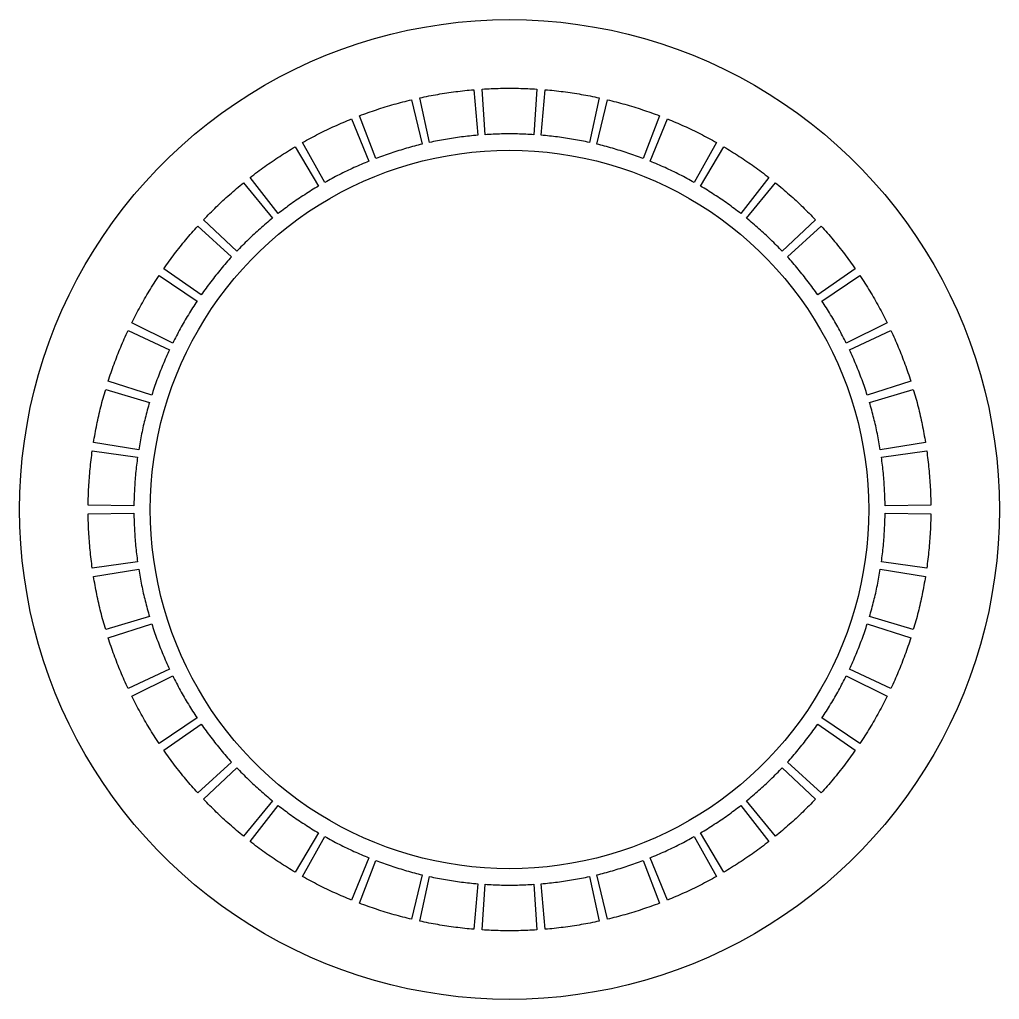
# Model space of a CAD drawing. Header units: metres. Extents: x 0 to 300, y 0 to 300.
import ezdxf

# ---------------------------------------------------------------- set-up
doc = ezdxf.new("R2010")
doc.units = ezdxf.units.M

msp = doc.modelspace()

# ---------------------------------------------------------------- linework, layer by layer
at = {"layer": 'CUT'}
for points in [[(300, 150), (299.9086, 144.7651), (299.6346, 139.5365), (299.1783, 134.3207), (298.5402, 129.124), (297.7212, 123.9528), (296.7221, 118.8132), (295.5444, 113.7117), (294.1893, 108.6544), (292.6585, 103.6475), (290.9539, 98.697), (289.0776, 93.809), (287.0318, 88.9895), (284.8191, 84.2443), (282.4421, 79.5793), (279.9038, 75), (277.2072, 70.5121), (274.3556, 66.1211), (271.3525, 61.8322), (268.2016, 57.6508), (264.9067, 53.5819), (261.4717, 49.6304), (257.901, 45.8012), (254.1988, 42.099), (250.3696, 38.5283), (246.4181, 35.0933), (242.3492, 31.7984), (238.1678, 28.6475), (233.8789, 25.6444), (229.4879, 22.7928), (225, 20.0962), (220.4207, 17.5579), (215.7557, 15.1809), (211.0105, 12.9682), (206.191, 10.9224), (201.303, 9.0461), (196.3525, 7.3415), (191.3456, 5.8107), (186.2883, 4.4556), (181.1868, 3.2779), (176.0472, 2.2788), (170.876, 1.4598), (165.6793, 0.8217), (160.4635, 0.3654), (155.2349, 0.0914), (150, 0), (144.7651, 0.0914), (139.5365, 0.3654), (134.3207, 0.8217), (129.124, 1.4598), (123.9528, 2.2788), (118.8132, 3.2779), (113.7117, 4.4556), (108.6544, 5.8107), (103.6475, 7.3415), (98.697, 9.0461), (93.809, 10.9224), (88.9895, 12.9682), (84.2443, 15.1809), (79.5793, 17.5579), (75, 20.0962), (70.5121, 22.7928), (66.1211, 25.6444), (61.8322, 28.6475), (57.6508, 31.7984), (53.5819, 35.0933), (49.6304, 38.5283), (45.8012, 42.099), (42.099, 45.8012), (38.5283, 49.6304), (35.0933, 53.5819), (31.7984, 57.6508), (28.6475, 61.8322), (25.6444, 66.1211), (22.7928, 70.5121), (20.0962, 75), (17.5579, 79.5793), (15.1809, 84.2443), (12.9682, 88.9895), (10.9224, 93.809), (9.0461, 98.697), (7.3415, 103.6475), (5.8107, 108.6544), (4.4556, 113.7117), (3.2779, 118.8132), (2.2788, 123.9528), (1.4598, 129.124), (0.8217, 134.3207), (0.3654, 139.5365), (0.0914, 144.7651), (0, 150), (0.0914, 155.2349), (0.3654, 160.4635), (0.8217, 165.6793), (1.4598, 170.876), (2.2788, 176.0472), (3.2779, 181.1868), (4.4556, 186.2883), (5.8107, 191.3456), (7.3415, 196.3525), (9.0461, 201.303), (10.9224, 206.191), (12.9682, 211.0105), (15.1809, 215.7557), (17.5579, 220.4207), (20.0962, 225), (22.7928, 229.4879), (25.6444, 233.8789), (28.6475, 238.1678), (31.7984, 242.3492), (35.0933, 246.4181), (38.5283, 250.3696), (42.099, 254.1988), (45.8012, 257.901), (49.6304, 261.4717), (53.5819, 264.9067), (57.6508, 268.2016), (61.8322, 271.3525), (66.1211, 274.3556), (70.5121, 277.2072), (75, 279.9038), (79.5793, 282.4421), (84.2443, 284.8191), (88.9895, 287.0318), (93.809, 289.0776), (98.697, 290.9539), (103.6475, 292.6585), (108.6544, 294.1893), (113.7117, 295.5444), (118.8132, 296.7221), (123.9528, 297.7212), (129.124, 298.5402), (134.3207, 299.1783), (139.5365, 299.6346), (144.7651, 299.9086), (150, 300), (155.2349, 299.9086), (160.4635, 299.6346), (165.6793, 299.1783), (170.876, 298.5402), (176.0472, 297.7212), (181.1868, 296.7221), (186.2883, 295.5444), (191.3456, 294.1893), (196.3525, 292.6585), (201.303, 290.9539), (206.191, 289.0776), (211.0105, 287.0318), (215.7557, 284.8191), (220.4207, 282.4421), (225, 279.9038), (229.4879, 277.2072), (233.8789, 274.3556), (238.1678, 271.3525), (242.3492, 268.2016), (246.4181, 264.9067), (250.3696, 261.4717), (254.1988, 257.901), (257.901, 254.1988), (261.4717, 250.3696), (264.9067, 246.4181), (268.2016, 242.3492), (271.3525, 238.1678), (274.3556, 233.8789), (277.2072, 229.4879), (279.9038, 225), (282.4421, 220.4207), (284.8191, 215.7557), (287.0318, 211.0105), (289.0776, 206.191), (290.9539, 201.303), (292.6585, 196.3525), (294.1893, 191.3456), (295.5444, 186.2883), (296.7221, 181.1868), (297.7212, 176.0472), (298.5402, 170.876), (299.1783, 165.6793), (299.6346, 160.4635), (299.9086, 155.2349)], [(141.6467, 278.7293), (142.3419, 278.7725), (143.0374, 278.812), (143.7331, 278.8477), (144.4289, 278.8796), (145.125, 278.9079), (145.8211, 278.9323), (146.5174, 278.953), (147.2138, 278.9699), (147.9103, 278.9831), (148.6068, 278.9925), (149.3034, 278.9981), (150, 279), (150.6966, 278.9981), (151.3932, 278.9925), (152.0897, 278.9831), (152.7862, 278.9699), (153.4826, 278.953), (154.1789, 278.9323), (154.875, 278.9079), (155.5711, 278.8796), (156.2669, 278.8477), (156.9626, 278.812), (157.6581, 278.7725), (158.3533, 278.7293), (157.4468, 264.7586), (156.827, 264.7972), (156.207, 264.8324), (155.5868, 264.8642), (154.9664, 264.8927), (154.346, 264.9179), (153.7253, 264.9396), (153.1046, 264.9581), (152.4838, 264.9732), (151.8629, 264.9849), (151.242, 264.9933), (150.621, 264.9983), (150, 265), (149.379, 264.9983), (148.758, 264.9933), (148.1371, 264.9849), (147.5162, 264.9732), (146.8954, 264.9581), (146.2747, 264.9396), (145.654, 264.9179), (145.0336, 264.8927), (144.4132, 264.8642), (143.793, 264.8324), (143.173, 264.7972), (142.5532, 264.7586)], [(122.5539, 276.0465), (123.2349, 276.1928), (123.9167, 276.3355), (124.5993, 276.4745), (125.2827, 276.6098), (125.9667, 276.7415), (126.6515, 276.8694), (127.3369, 276.9936), (128.023, 277.1142), (128.7097, 277.231), (129.3971, 277.3441), (130.085, 277.4535), (130.7735, 277.5592), (131.4626, 277.6611), (132.1523, 277.7594), (132.8424, 277.8539), (133.5331, 277.9447), (134.2242, 278.0317), (134.9158, 278.1151), (135.6079, 278.1946), (136.3003, 278.2705), (136.9932, 278.3426), (137.6864, 278.411), (138.38, 278.4756), (139.0739, 278.5365), (140.2597, 264.5868), (139.6411, 264.5325), (139.0228, 264.4749), (138.4048, 264.4139), (137.7871, 264.3497), (137.1698, 264.282), (136.5529, 264.2111), (135.9363, 264.1368), (135.3202, 264.0592), (134.7045, 263.9783), (134.0892, 263.894), (133.4744, 263.8064), (132.8601, 263.7155), (132.2463, 263.6213), (131.633, 263.5238), (131.0203, 263.423), (130.4081, 263.3188), (129.7964, 263.2114), (129.1854, 263.1006), (128.575, 262.9866), (127.9652, 262.8692), (127.356, 262.7486), (126.7475, 262.6247), (126.1397, 262.4975), (125.5325, 262.367)], [(160.9261, 278.5365), (161.62, 278.4756), (162.3136, 278.411), (163.0068, 278.3426), (163.6997, 278.2705), (164.3921, 278.1946), (165.0842, 278.1151), (165.7758, 278.0317), (166.4669, 277.9447), (167.1576, 277.8539), (167.8477, 277.7594), (168.5374, 277.6611), (169.2265, 277.5592), (169.915, 277.4535), (170.6029, 277.3441), (171.2903, 277.231), (171.977, 277.1142), (172.6631, 276.9936), (173.3485, 276.8694), (174.0333, 276.7415), (174.7173, 276.6098), (175.4007, 276.4745), (176.0833, 276.3355), (176.7651, 276.1928), (177.4461, 276.0465), (174.4675, 262.367), (173.8603, 262.4975), (173.2525, 262.6247), (172.644, 262.7486), (172.0348, 262.8692), (171.425, 262.9866), (170.8146, 263.1006), (170.2036, 263.2114), (169.5919, 263.3188), (168.9797, 263.423), (168.367, 263.5238), (167.7537, 263.6213), (167.1399, 263.7155), (166.5256, 263.8064), (165.9108, 263.894), (165.2955, 263.9783), (164.6798, 264.0592), (164.0637, 264.1368), (163.4471, 264.2111), (162.8302, 264.282), (162.2129, 264.3497), (161.5952, 264.4139), (160.9772, 264.4749), (160.3589, 264.5325), (159.7403, 264.5868)], [(104.0742, 270.548), (104.7258, 270.7942), (105.3787, 271.0369), (106.033, 271.2761), (106.6885, 271.5118), (107.3453, 271.7439), (108.0033, 271.9725), (108.6626, 272.1975), (109.3231, 272.4189), (109.9847, 272.6368), (110.6475, 272.8511), (111.3115, 273.0618), (111.9766, 273.2689), (112.6428, 273.4724), (113.3101, 273.6723), (113.9784, 273.8687), (114.6478, 274.0614), (115.3183, 274.2505), (115.9897, 274.4359), (116.6622, 274.6178), (117.3356, 274.796), (118.01, 274.9705), (118.6853, 275.1415), (119.3615, 275.3087), (120.0386, 275.4724), (123.2902, 261.8552), (122.6866, 261.7093), (122.0838, 261.5602), (121.4818, 261.4079), (120.8806, 261.2522), (120.2802, 261.0934), (119.6808, 260.9313), (119.0822, 260.7659), (118.4845, 260.5974), (117.8878, 260.4256), (117.2919, 260.2505), (116.6971, 260.0723), (116.1032, 259.8909), (115.5102, 259.7062), (114.9183, 259.5184), (114.3275, 259.3273), (113.7376, 259.1331), (113.1488, 258.9357), (112.5611, 258.7351), (111.9745, 258.5314), (111.389, 258.3245), (110.8046, 258.1144), (110.2214, 257.9012), (109.6393, 257.6848), (109.0584, 257.4653)], [(179.9614, 275.4724), (180.6385, 275.3087), (181.3147, 275.1415), (181.99, 274.9705), (182.6644, 274.796), (183.3378, 274.6178), (184.0103, 274.4359), (184.6817, 274.2505), (185.3522, 274.0614), (186.0216, 273.8687), (186.6899, 273.6723), (187.3572, 273.4724), (188.0234, 273.2689), (188.6885, 273.0618), (189.3525, 272.8511), (190.0153, 272.6368), (190.6769, 272.4189), (191.3374, 272.1975), (191.9967, 271.9725), (192.6547, 271.7439), (193.3115, 271.5118), (193.967, 271.2761), (194.6213, 271.0369), (195.2742, 270.7942), (195.9258, 270.548), (190.9416, 257.4653), (190.3607, 257.6848), (189.7786, 257.9012), (189.1954, 258.1144), (188.611, 258.3245), (188.0255, 258.5314), (187.4389, 258.7351), (186.8512, 258.9357), (186.2624, 259.1331), (185.6725, 259.3273), (185.0817, 259.5184), (184.4898, 259.7062), (183.8968, 259.8909), (183.3029, 260.0723), (182.7081, 260.2505), (182.1122, 260.4256), (181.5155, 260.5974), (180.9178, 260.7659), (180.3192, 260.9313), (179.7198, 261.0934), (179.1194, 261.2522), (178.5182, 261.4079), (177.9162, 261.5602), (177.3134, 261.7093), (176.7098, 261.8552)], [(86.6204, 262.3567), (87.228, 262.6973), (87.8375, 263.0346), (88.4488, 263.3686), (89.0619, 263.6994), (89.6767, 264.0268), (90.2934, 264.3508), (90.9117, 264.6716), (91.5318, 264.989), (92.1536, 265.303), (92.7771, 265.6137), (93.4022, 265.921), (94.029, 266.225), (94.6574, 266.5255), (95.2875, 266.8227), (95.9191, 267.1164), (96.5523, 267.4067), (97.1871, 267.6937), (97.8234, 267.9771), (98.4612, 268.2572), (99.1006, 268.5337), (99.7414, 268.8069), (100.3837, 269.0765), (101.0274, 269.3427), (101.6726, 269.6054), (106.9174, 256.625), (106.3423, 256.3908), (105.7684, 256.1535), (105.1958, 255.9131), (104.6245, 255.6696), (104.0546, 255.423), (103.486, 255.1734), (102.9187, 254.9207), (102.3528, 254.6649), (101.7883, 254.4061), (101.2253, 254.1442), (100.6636, 253.8793), (100.1034, 253.6114), (99.5446, 253.3405), (98.9873, 253.0665), (98.4315, 252.7895), (97.8772, 252.5096), (97.3244, 252.2266), (96.7731, 251.9407), (96.2234, 251.6518), (95.6753, 251.3599), (95.1288, 251.0651), (94.5838, 250.7673), (94.0405, 250.4666), (93.4988, 250.1629)], [(198.3274, 269.6054), (198.9726, 269.3427), (199.6163, 269.0765), (200.2586, 268.8069), (200.8994, 268.5337), (201.5388, 268.2572), (202.1766, 267.9771), (202.8129, 267.6937), (203.4477, 267.4067), (204.0809, 267.1164), (204.7125, 266.8227), (205.3426, 266.5255), (205.971, 266.225), (206.5978, 265.921), (207.2229, 265.6137), (207.8464, 265.303), (208.4682, 264.989), (209.0883, 264.6716), (209.7066, 264.3508), (210.3233, 264.0268), (210.9381, 263.6994), (211.5512, 263.3686), (212.1625, 263.0346), (212.772, 262.6973), (213.3796, 262.3567), (206.5012, 250.1629), (205.9595, 250.4666), (205.4162, 250.7673), (204.8712, 251.0651), (204.3247, 251.3599), (203.7766, 251.6518), (203.2269, 251.9407), (202.6756, 252.2266), (202.1228, 252.5096), (201.5685, 252.7895), (201.0127, 253.0665), (200.4554, 253.3405), (199.8966, 253.6114), (199.3364, 253.8793), (198.7747, 254.1442), (198.2117, 254.4061), (197.6472, 254.6649), (197.0813, 254.9207), (196.514, 255.1734), (195.9454, 255.423), (195.3755, 255.6696), (194.8042, 255.9131), (194.2316, 256.1535), (193.6577, 256.3908), (193.0826, 256.625)], [(70.5824, 251.6555), (71.1325, 252.0829), (71.6849, 252.5073), (72.2395, 252.9287), (72.7965, 253.3471), (73.3557, 253.7625), (73.9171, 254.1748), (74.4808, 254.5842), (75.0466, 254.9904), (75.6147, 255.3936), (76.1849, 255.7938), (76.7572, 256.1908), (77.3317, 256.5848), (77.9083, 256.9757), (78.487, 257.3634), (79.0678, 257.748), (79.6507, 258.1294), (80.2356, 258.5078), (80.8226, 258.8829), (81.4116, 259.2549), (82.0025, 259.6236), (82.5955, 259.9892), (83.1904, 260.3516), (83.7873, 260.7108), (84.3861, 261.0667), (91.507, 249.013), (90.9731, 248.6956), (90.4411, 248.3755), (89.9107, 248.0524), (89.3821, 247.7265), (88.8553, 247.3977), (88.3302, 247.0661), (87.807, 246.7317), (87.2855, 246.3945), (86.7659, 246.0544), (86.2481, 245.7115), (85.7322, 245.3659), (85.2182, 245.0175), (84.706, 244.6663), (84.1958, 244.3123), (83.6875, 243.9556), (83.1811, 243.5961), (82.6767, 243.2339), (82.1742, 242.869), (81.6737, 242.5014), (81.1752, 242.1311), (80.6787, 241.7581), (80.1842, 241.3824), (79.6917, 241.0041), (79.2013, 240.6231)], [(215.6139, 261.0667), (216.2127, 260.7108), (216.8096, 260.3516), (217.4045, 259.9892), (217.9975, 259.6236), (218.5884, 259.2549), (219.1774, 258.8829), (219.7644, 258.5078), (220.3493, 258.1294), (220.9322, 257.748), (221.513, 257.3634), (222.0917, 256.9757), (222.6683, 256.5848), (223.2428, 256.1908), (223.8151, 255.7938), (224.3853, 255.3936), (224.9534, 254.9904), (225.5192, 254.5842), (226.0829, 254.1748), (226.6443, 253.7625), (227.2035, 253.3471), (227.7605, 252.9287), (228.3151, 252.5073), (228.8675, 252.0829), (229.4176, 251.6555), (220.7987, 240.6231), (220.3083, 241.0041), (219.8158, 241.3824), (219.3213, 241.7581), (218.8248, 242.1311), (218.3263, 242.5014), (217.8258, 242.869), (217.3233, 243.2339), (216.8189, 243.5961), (216.3125, 243.9556), (215.8042, 244.3123), (215.294, 244.6663), (214.7818, 245.0175), (214.2678, 245.3659), (213.7519, 245.7115), (213.2341, 246.0544), (212.7145, 246.3945), (212.193, 246.7317), (211.6698, 247.0661), (211.1447, 247.3977), (210.6179, 247.7265), (210.0893, 248.0524), (209.5589, 248.3755), (209.0269, 248.6956), (208.493, 249.013)], [(260, 150), (259.933, 146.1611), (259.732, 142.3268), (259.3974, 138.5019), (258.9295, 134.691), (258.3289, 130.8987), (257.5962, 127.1297), (256.7325, 123.3886), (255.7388, 119.6799), (254.6162, 116.0081), (253.3662, 112.3778), (251.9902, 108.7933), (250.49, 105.259), (248.8673, 101.7792), (247.1242, 98.3581), (245.2628, 95), (243.2853, 91.7089), (241.1941, 88.4888), (238.9919, 85.3436), (236.6812, 82.2772), (234.2649, 79.2934), (231.7459, 76.3956), (229.1274, 73.5876), (226.4124, 70.8726), (223.6044, 68.2541), (220.7066, 65.7351), (217.7228, 63.3188), (214.6564, 61.0081), (211.5112, 58.8059), (208.2911, 56.7147), (205, 54.7372), (201.6419, 52.8758), (198.2208, 51.1327), (194.741, 49.51), (191.2067, 48.0098), (187.6222, 46.6338), (183.9919, 45.3838), (180.3201, 44.2612), (176.6114, 43.2675), (172.8703, 42.4038), (169.1013, 41.6711), (165.309, 41.0705), (161.4981, 40.6026), (157.6732, 40.268), (153.8389, 40.067), (150, 40), (146.1611, 40.067), (142.3268, 40.268), (138.5019, 40.6026), (134.691, 41.0705), (130.8987, 41.6711), (127.1297, 42.4038), (123.3886, 43.2675), (119.6799, 44.2612), (116.0081, 45.3838), (112.3778, 46.6338), (108.7933, 48.0098), (105.259, 49.51), (101.7792, 51.1327), (98.3581, 52.8758), (95, 54.7372), (91.7089, 56.7147), (88.4888, 58.8059), (85.3436, 61.0081), (82.2772, 63.3188), (79.2934, 65.7351), (76.3956, 68.2541), (73.5876, 70.8726), (70.8726, 73.5876), (68.2541, 76.3956), (65.7351, 79.2934), (63.3188, 82.2772), (61.0081, 85.3436), (58.8059, 88.4888), (56.7147, 91.7089), (54.7372, 95), (52.8758, 98.3581), (51.1327, 101.7792), (49.51, 105.259), (48.0098, 108.7933), (46.6338, 112.3778), (45.3838, 116.0081), (44.2612, 119.6799), (43.2675, 123.3886), (42.4038, 127.1297), (41.6711, 130.8987), (41.0705, 134.691), (40.6026, 138.5019), (40.268, 142.3268), (40.067, 146.1611), (40, 150), (40.067, 153.8389), (40.268, 157.6732), (40.6026, 161.4981), (41.0705, 165.309), (41.6711, 169.1013), (42.4038, 172.8703), (43.2675, 176.6114), (44.2612, 180.3201), (45.3838, 183.9919), (46.6338, 187.6222), (48.0098, 191.2067), (49.51, 194.741), (51.1327, 198.2208), (52.8758, 201.6419), (54.7372, 205), (56.7147, 208.2911), (58.8059, 211.5112), (61.0081, 214.6564), (63.3188, 217.7228), (65.7351, 220.7066), (68.2541, 223.6044), (70.8726, 226.4124), (73.5876, 229.1274), (76.3956, 231.7459), (79.2934, 234.2649), (82.2772, 236.6812), (85.3436, 238.9919), (88.4888, 241.1941), (91.7089, 243.2853), (95, 245.2628), (98.3581, 247.1242), (101.7792, 248.8673), (105.259, 250.49), (108.7933, 251.9902), (112.3778, 253.3662), (116.0081, 254.6162), (119.6799, 255.7388), (123.3886, 256.7325), (127.1297, 257.5962), (130.8987, 258.3289), (134.691, 258.9295), (138.5019, 259.3974), (142.3268, 259.732), (146.1611, 259.933), (150, 260), (153.8389, 259.933), (157.6732, 259.732), (161.4981, 259.3974), (165.309, 258.9295), (169.1013, 258.3289), (172.8703, 257.5962), (176.6114, 256.7325), (180.3201, 255.7388), (183.9919, 254.6162), (187.6222, 253.3662), (191.2067, 251.9902), (194.741, 250.49), (198.2208, 248.8673), (201.6419, 247.1242), (205, 245.2628), (208.2911, 243.2853), (211.5112, 241.1941), (214.6564, 238.9919), (217.7228, 236.6812), (220.7066, 234.2649), (223.6044, 231.7459), (226.4124, 229.1274), (229.1274, 226.4124), (231.7459, 223.6044), (234.2649, 220.7066), (236.6812, 217.7228), (238.9919, 214.6564), (241.1941, 211.5112), (243.2853, 208.2911), (245.2628, 205), (247.1242, 201.6419), (248.8673, 198.2208), (250.49, 194.741), (251.9902, 191.2067), (253.3662, 187.6222), (254.6162, 183.9919), (255.7388, 180.3201), (256.7325, 176.6114), (257.5962, 172.8703), (258.3289, 169.1013), (258.9295, 165.309), (259.3974, 161.4981), (259.732, 157.6732), (259.933, 153.8389)], [(56.3184, 238.6835), (56.7987, 239.1881), (57.2817, 239.6901), (57.7673, 240.1895), (58.2557, 240.6862), (58.7467, 241.1803), (59.2404, 241.6717), (59.7368, 242.1605), (60.2358, 242.6466), (60.7374, 243.1299), (61.2416, 243.6106), (61.7484, 244.0885), (62.2577, 244.5637), (62.7696, 245.0361), (63.2841, 245.5058), (63.8011, 245.9726), (64.3206, 246.4367), (64.8426, 246.898), (65.3671, 247.3564), (65.894, 247.812), (66.4234, 248.2647), (66.9553, 248.7146), (67.4896, 249.1616), (68.0262, 249.6057), (68.5653, 250.0469), (77.4032, 239.1891), (76.9226, 238.7958), (76.4442, 238.3999), (75.9679, 238.0014), (75.4938, 237.6004), (75.0218, 237.1967), (74.5521, 236.7906), (74.0845, 236.3819), (73.6191, 235.9707), (73.156, 235.557), (72.6951, 235.1408), (72.2365, 234.7221), (71.7801, 234.301), (71.3261, 233.8774), (70.8743, 233.4513), (70.4248, 233.0228), (69.9776, 232.5919), (69.5328, 232.1586), (69.0903, 231.7228), (68.6502, 231.2847), (68.2125, 230.8443), (67.7771, 230.4014), (67.3441, 229.9563), (66.9136, 229.5088), (66.4854, 229.0589)], [(231.4347, 250.0469), (231.9738, 249.6057), (232.5104, 249.1616), (233.0447, 248.7146), (233.5766, 248.2647), (234.106, 247.812), (234.6329, 247.3564), (235.1574, 246.898), (235.6794, 246.4367), (236.1989, 245.9726), (236.7159, 245.5058), (237.2304, 245.0361), (237.7423, 244.5637), (238.2516, 244.0885), (238.7584, 243.6106), (239.2626, 243.1299), (239.7642, 242.6466), (240.2632, 242.1605), (240.7596, 241.6717), (241.2533, 241.1803), (241.7443, 240.6862), (242.2327, 240.1895), (242.7183, 239.6901), (243.2013, 239.1881), (243.6816, 238.6835), (233.5146, 229.0589), (233.0864, 229.5088), (232.6559, 229.9563), (232.2229, 230.4014), (231.7875, 230.8443), (231.3498, 231.2847), (230.9097, 231.7228), (230.4672, 232.1586), (230.0224, 232.5919), (229.5752, 233.0228), (229.1257, 233.4513), (228.6739, 233.8774), (228.2199, 234.301), (227.7635, 234.7221), (227.3049, 235.1408), (226.844, 235.557), (226.3809, 235.9707), (225.9155, 236.3819), (225.4479, 236.7906), (224.9782, 237.1967), (224.5062, 237.6004), (224.0321, 238.0014), (223.5558, 238.3999), (223.0774, 238.7958), (222.5968, 239.1891)], [(44.1472, 223.7305), (44.5469, 224.301), (44.9496, 224.8694), (45.3555, 225.4355), (45.7643, 225.9995), (46.1763, 226.5613), (46.5912, 227.1208), (47.0092, 227.6781), (47.4301, 228.2331), (47.8541, 228.7858), (48.281, 229.3363), (48.7109, 229.8844), (49.1437, 230.4302), (49.5795, 230.9736), (50.0182, 231.5147), (50.4599, 232.0534), (50.9044, 232.5897), (51.3518, 233.1237), (51.8021, 233.6551), (52.2553, 234.1842), (52.7113, 234.7108), (53.1702, 235.2349), (53.6319, 235.7565), (54.0963, 236.2757), (54.5636, 236.7923), (64.9211, 227.373), (64.5045, 226.9124), (64.0904, 226.4496), (63.6788, 225.9846), (63.2698, 225.5174), (62.8633, 225.0479), (62.4593, 224.5763), (62.0578, 224.1025), (61.659, 223.6265), (61.2627, 223.1484), (60.869, 222.6682), (60.4779, 222.1858), (60.0894, 221.7013), (59.7035, 221.2148), (59.3203, 220.7261), (58.9397, 220.2354), (58.5617, 219.7427), (58.1865, 219.2479), (57.8139, 218.7511), (57.4439, 218.2523), (57.0767, 217.7515), (56.7122, 217.2487), (56.3505, 216.744), (55.9914, 216.2373), (55.6351, 215.7287)], [(245.4364, 236.7923), (245.9037, 236.2757), (246.3681, 235.7565), (246.8298, 235.2349), (247.2887, 234.7108), (247.7447, 234.1842), (248.1979, 233.6551), (248.6482, 233.1237), (249.0956, 232.5897), (249.5401, 232.0534), (249.9818, 231.5147), (250.4205, 230.9736), (250.8563, 230.4302), (251.2891, 229.8844), (251.719, 229.3363), (252.1459, 228.7858), (252.5699, 228.2331), (252.9908, 227.6781), (253.4088, 227.1208), (253.8237, 226.5613), (254.2357, 225.9995), (254.6445, 225.4355), (255.0504, 224.8694), (255.4531, 224.301), (255.8528, 223.7305), (244.3649, 215.7287), (244.0086, 216.2373), (243.6495, 216.744), (243.2878, 217.2487), (242.9233, 217.7515), (242.5561, 218.2523), (242.1861, 218.7511), (241.8135, 219.2479), (241.4383, 219.7427), (241.0603, 220.2354), (240.6797, 220.7261), (240.2965, 221.2148), (239.9106, 221.7013), (239.5221, 222.1858), (239.131, 222.6682), (238.7373, 223.1484), (238.341, 223.6265), (237.9422, 224.1025), (237.5407, 224.5763), (237.1367, 225.0479), (236.7302, 225.5174), (236.3212, 225.9846), (235.9096, 226.4496), (235.4955, 226.9124), (235.0789, 227.373)], [(34.3405, 207.1304), (34.6507, 207.7542), (34.9643, 208.3762), (35.2812, 208.9965), (35.6014, 209.6152), (35.925, 210.232), (36.2519, 210.8472), (36.5822, 211.4605), (36.9157, 212.0721), (37.2525, 212.6818), (37.5927, 213.2897), (37.9361, 213.8958), (38.2827, 214.5), (38.6326, 215.1023), (38.9858, 215.7028), (39.3422, 216.3013), (39.7019, 216.8979), (40.0647, 217.4925), (40.4308, 218.0851), (40.8, 218.6758), (41.1725, 219.2645), (41.5481, 219.8512), (41.9269, 220.4358), (42.3088, 221.0183), (42.6939, 221.5988), (54.3395, 213.8284), (53.9962, 213.3109), (53.6557, 212.7916), (53.3181, 212.2704), (52.9832, 211.7474), (52.6512, 211.2226), (52.322, 210.6961), (51.9957, 210.1677), (51.6722, 209.6376), (51.3516, 209.1058), (51.0339, 208.5722), (50.719, 208.037), (50.4071, 207.5), (50.098, 206.9614), (49.7919, 206.4211), (49.4887, 205.8791), (49.1884, 205.3356), (48.8911, 204.7904), (48.5967, 204.2436), (48.3052, 203.6952), (48.0168, 203.1453), (47.7313, 202.5938), (47.4488, 202.0408), (47.1692, 201.4863), (46.8927, 200.9302)], [(257.3061, 221.5988), (257.6912, 221.0183), (258.0731, 220.4358), (258.4519, 219.8512), (258.8275, 219.2645), (259.2, 218.6758), (259.5692, 218.0851), (259.9353, 217.4925), (260.2981, 216.8979), (260.6578, 216.3013), (261.0142, 215.7028), (261.3674, 215.1023), (261.7173, 214.5), (262.0639, 213.8958), (262.4073, 213.2897), (262.7475, 212.6818), (263.0843, 212.0721), (263.4178, 211.4605), (263.7481, 210.8472), (264.075, 210.232), (264.3986, 209.6152), (264.7188, 208.9965), (265.0357, 208.3762), (265.3493, 207.7542), (265.6595, 207.1304), (253.1073, 200.9302), (252.8308, 201.4863), (252.5512, 202.0408), (252.2687, 202.5938), (251.9832, 203.1453), (251.6948, 203.6952), (251.4033, 204.2436), (251.1089, 204.7904), (250.8116, 205.3356), (250.5113, 205.8791), (250.2081, 206.4211), (249.902, 206.9614), (249.5929, 207.5), (249.281, 208.037), (248.9661, 208.5722), (248.6484, 209.1058), (248.3278, 209.6376), (248.0043, 210.1677), (247.678, 210.6961), (247.3488, 211.2226), (247.0168, 211.7474), (246.6819, 212.2704), (246.3443, 212.7916), (246.0038, 213.3109), (245.6605, 213.8284)], [(27.1175, 189.2542), (27.3313, 189.9172), (27.5486, 190.579), (27.7695, 191.2396), (27.994, 191.8991), (28.222, 192.5573), (28.4536, 193.2143), (28.6887, 193.87), (28.9274, 194.5244), (29.1696, 195.1776), (29.4153, 195.8294), (29.6645, 196.4799), (29.9173, 197.129), (30.1735, 197.7767), (30.4333, 198.4231), (30.6965, 199.0681), (30.9632, 199.7116), (31.2334, 200.3536), (31.507, 200.9942), (31.7841, 201.6334), (32.0647, 202.271), (32.3486, 202.9071), (32.636, 203.5416), (32.9269, 204.1746), (33.2211, 204.806), (45.8948, 198.858), (45.6325, 198.2952), (45.3732, 197.7309), (45.117, 197.1652), (44.8638, 196.5981), (44.6137, 196.0297), (44.3667, 195.46), (44.1228, 194.8889), (43.8819, 194.3165), (43.6442, 193.7428), (43.4095, 193.1679), (43.178, 192.5917), (42.9495, 192.0142), (42.7242, 191.4355), (42.502, 190.8556), (42.283, 190.2746), (42.0671, 189.6923), (41.8543, 189.1089), (41.6447, 188.5243), (41.4382, 187.9387), (41.2349, 187.3519), (41.0348, 186.764), (40.8379, 186.1751), (40.6441, 185.5851), (40.4536, 184.994)], [(266.7789, 204.806), (267.0731, 204.1746), (267.364, 203.5416), (267.6514, 202.9071), (267.9353, 202.271), (268.2159, 201.6334), (268.493, 200.9942), (268.7666, 200.3536), (269.0368, 199.7116), (269.3035, 199.0681), (269.5667, 198.4231), (269.8265, 197.7767), (270.0827, 197.129), (270.3355, 196.4799), (270.5847, 195.8294), (270.8304, 195.1776), (271.0726, 194.5244), (271.3113, 193.87), (271.5464, 193.2143), (271.778, 192.5573), (272.006, 191.8991), (272.2305, 191.2396), (272.4514, 190.579), (272.6687, 189.9172), (272.8825, 189.2542), (259.5464, 184.994), (259.3559, 185.5851), (259.1621, 186.1751), (258.9652, 186.764), (258.7651, 187.3519), (258.5618, 187.9387), (258.3553, 188.5243), (258.1457, 189.1089), (257.9329, 189.6923), (257.717, 190.2746), (257.498, 190.8556), (257.2758, 191.4355), (257.0505, 192.0142), (256.822, 192.5917), (256.5905, 193.1679), (256.3558, 193.7428), (256.1181, 194.3165), (255.8772, 194.8889), (255.6333, 195.46), (255.3863, 196.0297), (255.1362, 196.5981), (254.883, 197.1652), (254.6268, 197.7309), (254.3675, 198.2952), (254.1052, 198.858)], [(22.6395, 170.5011), (22.752, 171.1885), (22.8683, 171.8753), (22.9883, 172.5615), (23.112, 173.247), (23.2393, 173.9319), (23.3704, 174.6161), (23.5052, 175.2995), (23.6437, 175.9822), (23.7858, 176.6641), (23.9316, 177.3453), (24.0811, 178.0257), (24.2343, 178.7052), (24.3911, 179.3839), (24.5516, 180.0618), (24.7158, 180.7387), (24.8836, 181.4148), (25.0551, 182.09), (25.2302, 182.7642), (25.4089, 183.4375), (25.5913, 184.1098), (25.7773, 184.7811), (25.9669, 185.4514), (26.1602, 186.1206), (26.357, 186.7888), (39.7757, 182.7963), (39.6002, 182.2006), (39.4279, 181.604), (39.2588, 181.0064), (39.093, 180.408), (38.9304, 179.8086), (38.7711, 179.2084), (38.615, 178.6074), (38.4621, 178.0055), (38.3125, 177.4028), (38.1662, 176.7992), (38.0231, 176.195), (37.8833, 175.5899), (37.7467, 174.9841), (37.6135, 174.3776), (37.4835, 173.7703), (37.3567, 173.1624), (37.2333, 172.5538), (37.1132, 171.9445), (36.9963, 171.3346), (36.8828, 170.7241), (36.7725, 170.113), (36.6655, 169.5013), (36.5619, 168.889), (36.4615, 168.2761)], [(273.643, 186.7888), (273.8398, 186.1206), (274.0331, 185.4514), (274.2227, 184.7811), (274.4087, 184.1098), (274.5911, 183.4375), (274.7698, 182.7642), (274.9449, 182.09), (275.1164, 181.4148), (275.2842, 180.7387), (275.4484, 180.0618), (275.6089, 179.3839), (275.7657, 178.7052), (275.9189, 178.0257), (276.0684, 177.3453), (276.2142, 176.6641), (276.3563, 175.9822), (276.4948, 175.2995), (276.6296, 174.6161), (276.7607, 173.9319), (276.888, 173.247), (277.0117, 172.5615), (277.1317, 171.8753), (277.248, 171.1885), (277.3605, 170.5011), (263.5385, 168.2761), (263.4381, 168.889), (263.3345, 169.5013), (263.2275, 170.113), (263.1172, 170.7241), (263.0037, 171.3346), (262.8868, 171.9445), (262.7667, 172.5538), (262.6433, 173.1624), (262.5165, 173.7703), (262.3865, 174.3776), (262.2533, 174.9841), (262.1167, 175.5899), (261.9769, 176.195), (261.8338, 176.7992), (261.6875, 177.4028), (261.5379, 178.0055), (261.385, 178.6074), (261.2289, 179.2084), (261.0696, 179.8086), (260.907, 180.408), (260.7412, 181.0064), (260.5721, 181.604), (260.3998, 182.2006), (260.2243, 182.7963)], [(21.0064, 151.29), (21.0153, 151.9865), (21.0279, 152.683), (21.0443, 153.3794), (21.0644, 154.0757), (21.0883, 154.7719), (21.1159, 155.468), (21.1473, 156.1638), (21.1825, 156.8595), (21.2214, 157.5551), (21.2641, 158.2503), (21.3105, 158.9454), (21.3607, 159.6402), (21.4146, 160.3347), (21.4723, 161.0289), (21.5338, 161.7228), (21.5989, 162.4163), (21.6678, 163.1095), (21.7405, 163.8023), (21.8169, 164.4947), (21.8971, 165.1867), (21.9809, 165.8782), (22.0685, 166.5693), (22.1599, 167.2598), (22.2549, 167.9499), (36.1187, 166.0019), (36.034, 165.3867), (35.9526, 164.771), (35.8745, 164.155), (35.7997, 163.5385), (35.7283, 162.9216), (35.6601, 162.3044), (35.5954, 161.6868), (35.5339, 161.0688), (35.4758, 160.4505), (35.4211, 159.832), (35.3696, 159.2131), (35.3216, 158.594), (35.2768, 157.9746), (35.2354, 157.355), (35.1974, 156.7351), (35.1627, 156.1151), (35.1314, 155.4949), (35.1034, 154.8745), (35.0787, 154.254), (35.0574, 153.6334), (35.0395, 153.0127), (35.0249, 152.3918), (35.0136, 151.7709), (35.0057, 151.15)], [(277.7451, 167.9499), (277.8401, 167.2598), (277.9315, 166.5693), (278.0191, 165.8782), (278.1029, 165.1867), (278.1831, 164.4947), (278.2595, 163.8023), (278.3322, 163.1095), (278.4011, 162.4163), (278.4662, 161.7228), (278.5277, 161.0289), (278.5854, 160.3347), (278.6393, 159.6402), (278.6895, 158.9454), (278.7359, 158.2503), (278.7786, 157.5551), (278.8175, 156.8595), (278.8527, 156.1638), (278.8841, 155.468), (278.9117, 154.7719), (278.9356, 154.0757), (278.9557, 153.3794), (278.9721, 152.683), (278.9847, 151.9865), (278.9936, 151.29), (264.9943, 151.15), (264.9864, 151.7709), (264.9751, 152.3918), (264.9605, 153.0127), (264.9426, 153.6334), (264.9213, 154.254), (264.8966, 154.8745), (264.8686, 155.4949), (264.8373, 156.1151), (264.8026, 156.7351), (264.7646, 157.355), (264.7232, 157.9746), (264.6784, 158.594), (264.6304, 159.2131), (264.5789, 159.832), (264.5242, 160.4505), (264.4661, 161.0688), (264.4046, 161.6868), (264.3399, 162.3044), (264.2717, 162.9216), (264.2003, 163.5385), (264.1255, 164.155), (264.0474, 164.771), (263.966, 165.3867), (263.8813, 166.0019)], [(22.2549, 132.0501), (22.1599, 132.7402), (22.0685, 133.4307), (21.9809, 134.1218), (21.8971, 134.8133), (21.8169, 135.5053), (21.7405, 136.1977), (21.6678, 136.8905), (21.5989, 137.5837), (21.5338, 138.2772), (21.4723, 138.9711), (21.4146, 139.6653), (21.3607, 140.3598), (21.3105, 141.0546), (21.2641, 141.7497), (21.2214, 142.4449), (21.1825, 143.1405), (21.1473, 143.8362), (21.1159, 144.532), (21.0883, 145.2281), (21.0644, 145.9243), (21.0443, 146.6206), (21.0279, 147.317), (21.0153, 148.0135), (21.0064, 148.71), (35.0057, 148.85), (35.0136, 148.2291), (35.0249, 147.6082), (35.0395, 146.9873), (35.0574, 146.3666), (35.0787, 145.746), (35.1034, 145.1255), (35.1314, 144.5051), (35.1627, 143.8849), (35.1974, 143.2649), (35.2354, 142.645), (35.2768, 142.0254), (35.3216, 141.406), (35.3696, 140.7869), (35.4211, 140.168), (35.4758, 139.5495), (35.5339, 138.9312), (35.5954, 138.3132), (35.6601, 137.6956), (35.7283, 137.0784), (35.7997, 136.4615), (35.8745, 135.845), (35.9526, 135.229), (36.034, 134.6133), (36.1187, 133.9981)], [(278.9936, 148.71), (278.9847, 148.0135), (278.9721, 147.317), (278.9557, 146.6206), (278.9356, 145.9243), (278.9117, 145.2281), (278.8841, 144.532), (278.8527, 143.8362), (278.8175, 143.1405), (278.7786, 142.4449), (278.7359, 141.7497), (278.6895, 141.0546), (278.6393, 140.3598), (278.5854, 139.6653), (278.5277, 138.9711), (278.4662, 138.2772), (278.4011, 137.5837), (278.3322, 136.8905), (278.2595, 136.1977), (278.1831, 135.5053), (278.1029, 134.8133), (278.0191, 134.1218), (277.9315, 133.4307), (277.8401, 132.7402), (277.7451, 132.0501), (263.8813, 133.9981), (263.966, 134.6133), (264.0474, 135.229), (264.1255, 135.845), (264.2003, 136.4615), (264.2717, 137.0784), (264.3399, 137.6956), (264.4046, 138.3132), (264.4661, 138.9312), (264.5242, 139.5495), (264.5789, 140.168), (264.6304, 140.7869), (264.6784, 141.406), (264.7232, 142.0254), (264.7646, 142.645), (264.8026, 143.2649), (264.8373, 143.8849), (264.8686, 144.5051), (264.8966, 145.1255), (264.9213, 145.746), (264.9426, 146.3666), (264.9605, 146.9873), (264.9751, 147.6082), (264.9864, 148.2291), (264.9943, 148.85)], [(26.357, 113.2112), (26.1602, 113.8794), (25.9669, 114.5486), (25.7773, 115.2189), (25.5913, 115.8902), (25.4089, 116.5625), (25.2302, 117.2358), (25.0551, 117.91), (24.8836, 118.5852), (24.7158, 119.2613), (24.5516, 119.9382), (24.3911, 120.6161), (24.2343, 121.2948), (24.0811, 121.9743), (23.9316, 122.6547), (23.7858, 123.3359), (23.6437, 124.0178), (23.5052, 124.7005), (23.3704, 125.3839), (23.2393, 126.0681), (23.112, 126.753), (22.9883, 127.4385), (22.8683, 128.1247), (22.752, 128.8115), (22.6395, 129.4989), (36.4615, 131.7239), (36.5619, 131.111), (36.6655, 130.4987), (36.7725, 129.887), (36.8828, 129.2759), (36.9963, 128.6654), (37.1132, 128.0555), (37.2333, 127.4462), (37.3567, 126.8376), (37.4835, 126.2297), (37.6135, 125.6224), (37.7467, 125.0159), (37.8833, 124.4101), (38.0231, 123.805), (38.1662, 123.2008), (38.3125, 122.5972), (38.4621, 121.9945), (38.615, 121.3926), (38.7711, 120.7916), (38.9304, 120.1914), (39.093, 119.592), (39.2588, 118.9936), (39.4279, 118.396), (39.6002, 117.7994), (39.7757, 117.2037)], [(277.3605, 129.4989), (277.248, 128.8115), (277.1317, 128.1247), (277.0117, 127.4385), (276.888, 126.753), (276.7607, 126.0681), (276.6296, 125.3839), (276.4948, 124.7005), (276.3563, 124.0178), (276.2142, 123.3359), (276.0684, 122.6547), (275.9189, 121.9743), (275.7657, 121.2948), (275.6089, 120.6161), (275.4484, 119.9382), (275.2842, 119.2613), (275.1164, 118.5852), (274.9449, 117.91), (274.7698, 117.2358), (274.5911, 116.5625), (274.4087, 115.8902), (274.2227, 115.2189), (274.0331, 114.5486), (273.8398, 113.8794), (273.643, 113.2112), (260.2243, 117.2037), (260.3998, 117.7994), (260.5721, 118.396), (260.7412, 118.9936), (260.907, 119.592), (261.0696, 120.1914), (261.2289, 120.7916), (261.385, 121.3926), (261.5379, 121.9945), (261.6875, 122.5972), (261.8338, 123.2008), (261.9769, 123.805), (262.1167, 124.4101), (262.2533, 125.0159), (262.3865, 125.6224), (262.5165, 126.2297), (262.6433, 126.8376), (262.7667, 127.4462), (262.8868, 128.0555), (263.0037, 128.6654), (263.1172, 129.2759), (263.2275, 129.887), (263.3345, 130.4987), (263.4381, 131.111), (263.5385, 131.7239)], [(33.2211, 95.194), (32.9269, 95.8254), (32.636, 96.4584), (32.3486, 97.0929), (32.0647, 97.729), (31.7841, 98.3666), (31.507, 99.0058), (31.2334, 99.6464), (30.9632, 100.2884), (30.6965, 100.9319), (30.4333, 101.5769), (30.1735, 102.2233), (29.9173, 102.871), (29.6645, 103.5201), (29.4153, 104.1706), (29.1696, 104.8224), (28.9274, 105.4756), (28.6887, 106.13), (28.4536, 106.7857), (28.222, 107.4427), (27.994, 108.1009), (27.7695, 108.7604), (27.5486, 109.421), (27.3313, 110.0828), (27.1175, 110.7458), (40.4536, 115.006), (40.6441, 114.4149), (40.8379, 113.8249), (41.0348, 113.236), (41.2349, 112.6481), (41.4382, 112.0613), (41.6447, 111.4757), (41.8543, 110.8911), (42.0671, 110.3077), (42.283, 109.7254), (42.502, 109.1444), (42.7242, 108.5645), (42.9495, 107.9858), (43.178, 107.4083), (43.4095, 106.8321), (43.6442, 106.2572), (43.8819, 105.6835), (44.1228, 105.1111), (44.3667, 104.54), (44.6137, 103.9703), (44.8638, 103.4019), (45.117, 102.8348), (45.3732, 102.2691), (45.6325, 101.7048), (45.8948, 101.142)], [(272.8825, 110.7458), (272.6687, 110.0828), (272.4514, 109.421), (272.2305, 108.7604), (272.006, 108.1009), (271.778, 107.4427), (271.5464, 106.7857), (271.3113, 106.13), (271.0726, 105.4756), (270.8304, 104.8224), (270.5847, 104.1706), (270.3355, 103.5201), (270.0827, 102.871), (269.8265, 102.2233), (269.5667, 101.5769), (269.3035, 100.9319), (269.0368, 100.2884), (268.7666, 99.6464), (268.493, 99.0058), (268.2159, 98.3666), (267.9353, 97.729), (267.6514, 97.0929), (267.364, 96.4584), (267.0731, 95.8254), (266.7789, 95.194), (254.1052, 101.142), (254.3675, 101.7048), (254.6268, 102.2691), (254.883, 102.8348), (255.1362, 103.4019), (255.3863, 103.9703), (255.6333, 104.54), (255.8772, 105.1111), (256.1181, 105.6835), (256.3558, 106.2572), (256.5905, 106.8321), (256.822, 107.4083), (257.0505, 107.9858), (257.2758, 108.5645), (257.498, 109.1444), (257.717, 109.7254), (257.9329, 110.3077), (258.1457, 110.8911), (258.3553, 111.4757), (258.5618, 112.0613), (258.7651, 112.6481), (258.9652, 113.236), (259.1621, 113.8249), (259.3559, 114.4149), (259.5464, 115.006)], [(42.6939, 78.4012), (42.3088, 78.9817), (41.9269, 79.5642), (41.5481, 80.1488), (41.1725, 80.7355), (40.8, 81.3242), (40.4308, 81.9149), (40.0647, 82.5075), (39.7019, 83.1021), (39.3422, 83.6987), (38.9858, 84.2972), (38.6326, 84.8977), (38.2827, 85.5), (37.9361, 86.1042), (37.5927, 86.7103), (37.2525, 87.3182), (36.9157, 87.9279), (36.5822, 88.5395), (36.2519, 89.1528), (35.925, 89.768), (35.6014, 90.3848), (35.2812, 91.0035), (34.9643, 91.6238), (34.6507, 92.2458), (34.3405, 92.8696), (46.8927, 99.0698), (47.1692, 98.5137), (47.4488, 97.9592), (47.7313, 97.4062), (48.0168, 96.8547), (48.3052, 96.3048), (48.5967, 95.7564), (48.8911, 95.2096), (49.1884, 94.6644), (49.4887, 94.1209), (49.7919, 93.5789), (50.098, 93.0386), (50.4071, 92.5), (50.719, 91.963), (51.0339, 91.4278), (51.3516, 90.8942), (51.6722, 90.3624), (51.9957, 89.8323), (52.322, 89.3039), (52.6512, 88.7774), (52.9832, 88.2526), (53.3181, 87.7296), (53.6557, 87.2084), (53.9962, 86.6891), (54.3395, 86.1716)], [(265.6595, 92.8696), (265.3493, 92.2458), (265.0357, 91.6238), (264.7188, 91.0035), (264.3986, 90.3848), (264.075, 89.768), (263.7481, 89.1528), (263.4178, 88.5395), (263.0843, 87.9279), (262.7475, 87.3182), (262.4073, 86.7103), (262.0639, 86.1042), (261.7173, 85.5), (261.3674, 84.8977), (261.0142, 84.2972), (260.6578, 83.6987), (260.2981, 83.1021), (259.9353, 82.5075), (259.5692, 81.9149), (259.2, 81.3242), (258.8275, 80.7355), (258.4519, 80.1488), (258.0731, 79.5642), (257.6912, 78.9817), (257.3061, 78.4012), (245.6605, 86.1716), (246.0038, 86.6891), (246.3443, 87.2084), (246.6819, 87.7296), (247.0168, 88.2526), (247.3488, 88.7774), (247.678, 89.3039), (248.0043, 89.8323), (248.3278, 90.3624), (248.6484, 90.8942), (248.9661, 91.4278), (249.281, 91.963), (249.5929, 92.5), (249.902, 93.0386), (250.2081, 93.5789), (250.5113, 94.1209), (250.8116, 94.6644), (251.1089, 95.2096), (251.4033, 95.7564), (251.6948, 96.3048), (251.9832, 96.8547), (252.2687, 97.4062), (252.5512, 97.9592), (252.8308, 98.5137), (253.1073, 99.0698)], [(54.5636, 63.2077), (54.0963, 63.7243), (53.6319, 64.2435), (53.1702, 64.7651), (52.7113, 65.2892), (52.2553, 65.8158), (51.8021, 66.3449), (51.3518, 66.8763), (50.9044, 67.4103), (50.4599, 67.9466), (50.0182, 68.4853), (49.5795, 69.0264), (49.1437, 69.5698), (48.7109, 70.1156), (48.281, 70.6637), (47.8541, 71.2142), (47.4301, 71.7669), (47.0092, 72.3219), (46.5912, 72.8792), (46.1763, 73.4387), (45.7643, 74.0005), (45.3555, 74.5645), (44.9496, 75.1306), (44.5469, 75.699), (44.1472, 76.2695), (55.6351, 84.2713), (55.9914, 83.7627), (56.3505, 83.256), (56.7122, 82.7513), (57.0767, 82.2485), (57.4439, 81.7477), (57.8139, 81.2489), (58.1865, 80.7521), (58.5617, 80.2573), (58.9397, 79.7646), (59.3203, 79.2739), (59.7035, 78.7852), (60.0894, 78.2987), (60.4779, 77.8142), (60.869, 77.3318), (61.2627, 76.8516), (61.659, 76.3735), (62.0578, 75.8975), (62.4593, 75.4237), (62.8633, 74.9521), (63.2698, 74.4826), (63.6788, 74.0154), (64.0904, 73.5504), (64.5045, 73.0876), (64.9211, 72.627)], [(255.8528, 76.2695), (255.4531, 75.699), (255.0504, 75.1306), (254.6445, 74.5645), (254.2357, 74.0005), (253.8237, 73.4387), (253.4088, 72.8792), (252.9908, 72.3219), (252.5699, 71.7669), (252.1459, 71.2142), (251.719, 70.6637), (251.2891, 70.1156), (250.8563, 69.5698), (250.4205, 69.0264), (249.9818, 68.4853), (249.5401, 67.9466), (249.0956, 67.4103), (248.6482, 66.8763), (248.1979, 66.3449), (247.7447, 65.8158), (247.2887, 65.2892), (246.8298, 64.7651), (246.3681, 64.2435), (245.9037, 63.7243), (245.4364, 63.2077), (235.0789, 72.627), (235.4955, 73.0876), (235.9096, 73.5504), (236.3212, 74.0154), (236.7302, 74.4826), (237.1367, 74.9521), (237.5407, 75.4237), (237.9422, 75.8975), (238.341, 76.3735), (238.7373, 76.8516), (239.131, 77.3318), (239.5221, 77.8142), (239.9106, 78.2987), (240.2965, 78.7852), (240.6797, 79.2739), (241.0603, 79.7646), (241.4383, 80.2573), (241.8135, 80.7521), (242.1861, 81.2489), (242.5561, 81.7477), (242.9233, 82.2485), (243.2878, 82.7513), (243.6495, 83.256), (244.0086, 83.7627), (244.3649, 84.2713)], [(68.5653, 49.9531), (68.0262, 50.3943), (67.4896, 50.8384), (66.9553, 51.2854), (66.4234, 51.7353), (65.894, 52.188), (65.3671, 52.6436), (64.8426, 53.102), (64.3206, 53.5633), (63.8011, 54.0274), (63.2841, 54.4942), (62.7696, 54.9639), (62.2577, 55.4363), (61.7484, 55.9115), (61.2416, 56.3894), (60.7374, 56.8701), (60.2358, 57.3534), (59.7368, 57.8395), (59.2404, 58.3283), (58.7467, 58.8197), (58.2557, 59.3138), (57.7673, 59.8105), (57.2817, 60.3099), (56.7987, 60.8119), (56.3184, 61.3165), (66.4854, 70.9411), (66.9136, 70.4912), (67.3441, 70.0437), (67.7771, 69.5986), (68.2125, 69.1557), (68.6502, 68.7153), (69.0903, 68.2772), (69.5328, 67.8414), (69.9776, 67.4081), (70.4248, 66.9772), (70.8743, 66.5487), (71.3261, 66.1226), (71.7801, 65.699), (72.2365, 65.2779), (72.6951, 64.8592), (73.156, 64.443), (73.6191, 64.0293), (74.0845, 63.6181), (74.5521, 63.2094), (75.0218, 62.8033), (75.4938, 62.3996), (75.9679, 61.9986), (76.4442, 61.6001), (76.9226, 61.2042), (77.4032, 60.8109)], [(243.6816, 61.3165), (243.2013, 60.8119), (242.7183, 60.3099), (242.2327, 59.8105), (241.7443, 59.3138), (241.2533, 58.8197), (240.7596, 58.3283), (240.2632, 57.8395), (239.7642, 57.3534), (239.2626, 56.8701), (238.7584, 56.3894), (238.2516, 55.9115), (237.7423, 55.4363), (237.2304, 54.9639), (236.7159, 54.4942), (236.1989, 54.0274), (235.6794, 53.5633), (235.1574, 53.102), (234.6329, 52.6436), (234.106, 52.188), (233.5766, 51.7353), (233.0447, 51.2854), (232.5104, 50.8384), (231.9738, 50.3943), (231.4347, 49.9531), (222.5968, 60.8109), (223.0774, 61.2042), (223.5558, 61.6001), (224.0321, 61.9986), (224.5062, 62.3996), (224.9782, 62.8033), (225.4479, 63.2094), (225.9155, 63.6181), (226.3809, 64.0293), (226.844, 64.443), (227.3049, 64.8592), (227.7635, 65.2779), (228.2199, 65.699), (228.6739, 66.1226), (229.1257, 66.5487), (229.5752, 66.9772), (230.0224, 67.4081), (230.4672, 67.8414), (230.9097, 68.2772), (231.3498, 68.7153), (231.7875, 69.1557), (232.2229, 69.5986), (232.6559, 70.0437), (233.0864, 70.4912), (233.5146, 70.9411)], [(84.3861, 38.9333), (83.7873, 39.2892), (83.1904, 39.6484), (82.5955, 40.0108), (82.0025, 40.3764), (81.4116, 40.7451), (80.8226, 41.1171), (80.2356, 41.4922), (79.6507, 41.8706), (79.0678, 42.252), (78.487, 42.6366), (77.9083, 43.0243), (77.3317, 43.4152), (76.7572, 43.8092), (76.1849, 44.2062), (75.6147, 44.6064), (75.0466, 45.0096), (74.4808, 45.4158), (73.9171, 45.8252), (73.3557, 46.2375), (72.7965, 46.6529), (72.2395, 47.0713), (71.6849, 47.4927), (71.1325, 47.9171), (70.5824, 48.3445), (79.2013, 59.3769), (79.6917, 58.9959), (80.1842, 58.6176), (80.6787, 58.2419), (81.1752, 57.8689), (81.6737, 57.4986), (82.1742, 57.131), (82.6767, 56.7661), (83.1811, 56.4039), (83.6875, 56.0444), (84.1958, 55.6877), (84.706, 55.3337), (85.2182, 54.9825), (85.7322, 54.6341), (86.2481, 54.2885), (86.7659, 53.9456), (87.2855, 53.6055), (87.807, 53.2683), (88.3302, 52.9339), (88.8553, 52.6023), (89.3821, 52.2735), (89.9107, 51.9476), (90.4411, 51.6245), (90.9731, 51.3044), (91.507, 50.987)], [(229.4176, 48.3445), (228.8675, 47.9171), (228.3151, 47.4927), (227.7605, 47.0713), (227.2035, 46.6529), (226.6443, 46.2375), (226.0829, 45.8252), (225.5192, 45.4158), (224.9534, 45.0096), (224.3853, 44.6064), (223.8151, 44.2062), (223.2428, 43.8092), (222.6683, 43.4152), (222.0917, 43.0243), (221.513, 42.6366), (220.9322, 42.252), (220.3493, 41.8706), (219.7644, 41.4922), (219.1774, 41.1171), (218.5884, 40.7451), (217.9975, 40.3764), (217.4045, 40.0108), (216.8096, 39.6484), (216.2127, 39.2892), (215.6139, 38.9333), (208.493, 50.987), (209.0269, 51.3044), (209.5589, 51.6245), (210.0893, 51.9476), (210.6179, 52.2735), (211.1447, 52.6023), (211.6698, 52.9339), (212.193, 53.2683), (212.7145, 53.6055), (213.2341, 53.9456), (213.7519, 54.2885), (214.2678, 54.6341), (214.7818, 54.9825), (215.294, 55.3337), (215.8042, 55.6877), (216.3125, 56.0444), (216.8189, 56.4039), (217.3233, 56.7661), (217.8258, 57.131), (218.3263, 57.4986), (218.8248, 57.8689), (219.3213, 58.2419), (219.8158, 58.6176), (220.3083, 58.9959), (220.7987, 59.3769)], [(101.6726, 30.3946), (101.0274, 30.6573), (100.3837, 30.9235), (99.7414, 31.1931), (99.1006, 31.4663), (98.4612, 31.7428), (97.8234, 32.0229), (97.1871, 32.3063), (96.5523, 32.5933), (95.9191, 32.8836), (95.2875, 33.1773), (94.6574, 33.4745), (94.029, 33.775), (93.4022, 34.079), (92.7771, 34.3863), (92.1536, 34.697), (91.5318, 35.011), (90.9117, 35.3284), (90.2934, 35.6492), (89.6767, 35.9732), (89.0619, 36.3006), (88.4488, 36.6314), (87.8375, 36.9654), (87.228, 37.3027), (86.6204, 37.6433), (93.4988, 49.8371), (94.0405, 49.5334), (94.5838, 49.2327), (95.1288, 48.9349), (95.6753, 48.6401), (96.2234, 48.3482), (96.7731, 48.0593), (97.3244, 47.7734), (97.8772, 47.4904), (98.4315, 47.2105), (98.9873, 46.9335), (99.5446, 46.6595), (100.1034, 46.3886), (100.6636, 46.1207), (101.2253, 45.8558), (101.7883, 45.5939), (102.3528, 45.3351), (102.9187, 45.0793), (103.486, 44.8266), (104.0546, 44.577), (104.6245, 44.3304), (105.1958, 44.0869), (105.7684, 43.8465), (106.3423, 43.6092), (106.9174, 43.375)], [(213.3796, 37.6433), (212.772, 37.3027), (212.1625, 36.9654), (211.5512, 36.6314), (210.9381, 36.3006), (210.3233, 35.9732), (209.7066, 35.6492), (209.0883, 35.3284), (208.4682, 35.011), (207.8464, 34.697), (207.2229, 34.3863), (206.5978, 34.079), (205.971, 33.775), (205.3426, 33.4745), (204.7125, 33.1773), (204.0809, 32.8836), (203.4477, 32.5933), (202.8129, 32.3063), (202.1766, 32.0229), (201.5388, 31.7428), (200.8994, 31.4663), (200.2586, 31.1931), (199.6163, 30.9235), (198.9726, 30.6573), (198.3274, 30.3946), (193.0826, 43.375), (193.6577, 43.6092), (194.2316, 43.8465), (194.8042, 44.0869), (195.3755, 44.3304), (195.9454, 44.577), (196.514, 44.8266), (197.0813, 45.0793), (197.6472, 45.3351), (198.2117, 45.5939), (198.7747, 45.8558), (199.3364, 46.1207), (199.8966, 46.3886), (200.4554, 46.6595), (201.0127, 46.9335), (201.5685, 47.2105), (202.1228, 47.4904), (202.6756, 47.7734), (203.2269, 48.0593), (203.7766, 48.3482), (204.3247, 48.6401), (204.8712, 48.9349), (205.4162, 49.2327), (205.9595, 49.5334), (206.5012, 49.8371)], [(120.0386, 24.5276), (119.3615, 24.6913), (118.6853, 24.8585), (118.01, 25.0295), (117.3356, 25.204), (116.6622, 25.3822), (115.9897, 25.5641), (115.3183, 25.7495), (114.6478, 25.9386), (113.9784, 26.1313), (113.3101, 26.3277), (112.6428, 26.5276), (111.9766, 26.7311), (111.3115, 26.9382), (110.6475, 27.1489), (109.9847, 27.3632), (109.3231, 27.5811), (108.6626, 27.8025), (108.0033, 28.0275), (107.3453, 28.2561), (106.6885, 28.4882), (106.033, 28.7239), (105.3787, 28.9631), (104.7258, 29.2058), (104.0742, 29.452), (109.0584, 42.5347), (109.6393, 42.3152), (110.2214, 42.0988), (110.8046, 41.8856), (111.389, 41.6755), (111.9745, 41.4686), (112.5611, 41.2649), (113.1488, 41.0643), (113.7376, 40.8669), (114.3275, 40.6727), (114.9183, 40.4816), (115.5102, 40.2938), (116.1032, 40.1091), (116.6971, 39.9277), (117.2919, 39.7495), (117.8878, 39.5744), (118.4845, 39.4026), (119.0822, 39.2341), (119.6808, 39.0687), (120.2802, 38.9066), (120.8806, 38.7478), (121.4818, 38.5921), (122.0838, 38.4398), (122.6866, 38.2907), (123.2902, 38.1448)], [(195.9258, 29.452), (195.2742, 29.2058), (194.6213, 28.9631), (193.967, 28.7239), (193.3115, 28.4882), (192.6547, 28.2561), (191.9967, 28.0275), (191.3374, 27.8025), (190.6769, 27.5811), (190.0153, 27.3632), (189.3525, 27.1489), (188.6885, 26.9382), (188.0234, 26.7311), (187.3572, 26.5276), (186.6899, 26.3277), (186.0216, 26.1313), (185.3522, 25.9386), (184.6817, 25.7495), (184.0103, 25.5641), (183.3378, 25.3822), (182.6644, 25.204), (181.99, 25.0295), (181.3147, 24.8585), (180.6385, 24.6913), (179.9614, 24.5276), (176.7098, 38.1448), (177.3134, 38.2907), (177.9162, 38.4398), (178.5182, 38.5921), (179.1194, 38.7478), (179.7198, 38.9066), (180.3192, 39.0687), (180.9178, 39.2341), (181.5155, 39.4026), (182.1122, 39.5744), (182.7081, 39.7495), (183.3029, 39.9277), (183.8968, 40.1091), (184.4898, 40.2938), (185.0817, 40.4816), (185.6725, 40.6727), (186.2624, 40.8669), (186.8512, 41.0643), (187.4389, 41.2649), (188.0255, 41.4686), (188.611, 41.6755), (189.1954, 41.8856), (189.7786, 42.0988), (190.3607, 42.3152), (190.9416, 42.5347)], [(139.0739, 21.4635), (138.38, 21.5244), (137.6864, 21.589), (136.9932, 21.6574), (136.3003, 21.7295), (135.6079, 21.8054), (134.9158, 21.8849), (134.2242, 21.9683), (133.5331, 22.0553), (132.8424, 22.1461), (132.1523, 22.2406), (131.4626, 22.3389), (130.7735, 22.4408), (130.085, 22.5465), (129.3971, 22.6559), (128.7097, 22.769), (128.023, 22.8858), (127.3369, 23.0064), (126.6515, 23.1306), (125.9667, 23.2585), (125.2827, 23.3902), (124.5993, 23.5255), (123.9167, 23.6645), (123.2349, 23.8072), (122.5539, 23.9535), (125.5325, 37.633), (126.1397, 37.5025), (126.7475, 37.3753), (127.356, 37.2514), (127.9652, 37.1308), (128.575, 37.0134), (129.1854, 36.8994), (129.7964, 36.7886), (130.4081, 36.6812), (131.0203, 36.577), (131.633, 36.4762), (132.2463, 36.3787), (132.8601, 36.2845), (133.4744, 36.1936), (134.0892, 36.106), (134.7045, 36.0217), (135.3202, 35.9408), (135.9363, 35.8632), (136.5529, 35.7889), (137.1698, 35.718), (137.7871, 35.6503), (138.4048, 35.5861), (139.0228, 35.5251), (139.6411, 35.4675), (140.2597, 35.4132)], [(177.4461, 23.9535), (176.7651, 23.8072), (176.0833, 23.6645), (175.4007, 23.5255), (174.7173, 23.3902), (174.0333, 23.2585), (173.3485, 23.1306), (172.6631, 23.0064), (171.977, 22.8858), (171.2903, 22.769), (170.6029, 22.6559), (169.915, 22.5465), (169.2265, 22.4408), (168.5374, 22.3389), (167.8477, 22.2406), (167.1576, 22.1461), (166.4669, 22.0553), (165.7758, 21.9683), (165.0842, 21.8849), (164.3921, 21.8054), (163.6997, 21.7295), (163.0068, 21.6574), (162.3136, 21.589), (161.62, 21.5244), (160.9261, 21.4635), (159.7403, 35.4132), (160.3589, 35.4675), (160.9772, 35.5251), (161.5952, 35.5861), (162.2129, 35.6503), (162.8302, 35.718), (163.4471, 35.7889), (164.0637, 35.8632), (164.6798, 35.9408), (165.2955, 36.0217), (165.9108, 36.106), (166.5256, 36.1936), (167.1399, 36.2845), (167.7537, 36.3787), (168.367, 36.4762), (168.9797, 36.577), (169.5919, 36.6812), (170.2036, 36.7886), (170.8146, 36.8994), (171.425, 37.0134), (172.0348, 37.1308), (172.644, 37.2514), (173.2525, 37.3753), (173.8603, 37.5025), (174.4675, 37.633)], [(158.3533, 21.2707), (157.6581, 21.2275), (156.9626, 21.188), (156.2669, 21.1523), (155.5711, 21.1204), (154.875, 21.0921), (154.1789, 21.0677), (153.4826, 21.047), (152.7862, 21.0301), (152.0897, 21.0169), (151.3932, 21.0075), (150.6966, 21.0019), (150, 21), (149.3034, 21.0019), (148.6068, 21.0075), (147.9103, 21.0169), (147.2138, 21.0301), (146.5174, 21.047), (145.8211, 21.0677), (145.125, 21.0921), (144.4289, 21.1204), (143.7331, 21.1523), (143.0374, 21.188), (142.3419, 21.2275), (141.6467, 21.2707), (142.5532, 35.2414), (143.173, 35.2028), (143.793, 35.1676), (144.4132, 35.1358), (145.0336, 35.1073), (145.654, 35.0821), (146.2747, 35.0604), (146.8954, 35.0419), (147.5162, 35.0268), (148.1371, 35.0151), (148.758, 35.0067), (149.379, 35.0017), (150, 35), (150.621, 35.0017), (151.242, 35.0067), (151.8629, 35.0151), (152.4838, 35.0268), (153.1046, 35.0419), (153.7253, 35.0604), (154.346, 35.0821), (154.9664, 35.1073), (155.5868, 35.1358), (156.207, 35.1676), (156.827, 35.2028), (157.4468, 35.2414)]]:
    msp.add_lwpolyline(points, close=True, dxfattribs=at)

doc.saveas('drawing.dxf')
